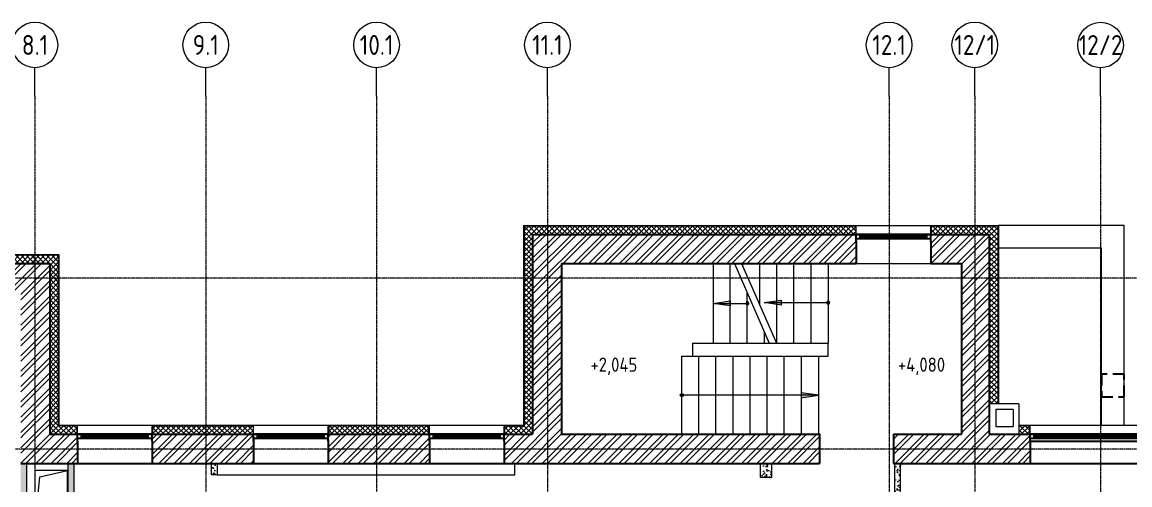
# Model space of a CAD drawing. Header units: millimetres. Extents: x -222892 to 671268, y 0 to 135099.
# Drawn here: x 72418 to 91871, y 126973 to 135099 of the extents above; entities that cross this region are included whole.
import ezdxf
from ezdxf import colors
from ezdxf.entities.mleader import LeaderData, LeaderLine
from ezdxf.enums import TextEntityAlignment as Align
from ezdxf.math import Vec2, Vec3

# ---------------------------------------------------------------- set-up
doc = ezdxf.new("R2010")
doc.units = ezdxf.units.MM
doc.linetypes.add('HIDDEN', pattern=[6, 4, -2])
doc.linetypes.add('осевая', pattern=[2, 1.25, -0.25, 0.25, -0.25])
for name, color, linetype in [('_TEXT', 7, 'Continuous'), ('АР_новое окно', 155, 'Continuous'), ('АР_Сущ Несущая стена', 216, 'Continuous'), ('перекр 0.3', 181, 'Continuous')]:
    doc.layers.add(name, color=color, linetype=linetype)
for name, color, linetype, lineweight in [('АР_Лестницы', 250, 'Continuous', 15), ('АР_Навесной фасад', 190, 'Continuous', 5), ('АР_Окна БЛОК', 250, 'Continuous', 5), ('АР_Перегородки газоблок', 165, 'Continuous', 5), ('АР_Перегородки газоблок_Штрих', 165, 'Continuous', 5), ('АР_Подоконники', 163, 'Continuous', 5), ('АР_Утеплитель', 154, 'Continuous', 5), ('АР_Штриховка кирпич', 250, 'Continuous', 5), ('КР_Оси', 7, 'Continuous', 5), ('М_проемы ОВ 4-5эт', 172, 'Continuous', 5)]:
    doc.layers.add(name, color=color, linetype=linetype, lineweight=lineweight)
doc.styles.add('ISOCPEUR', font='isocpeur.ttf', dxfattribs={"width": 0.85})

# ---------------------------------------------------------------- blocks, each defined once
blk = doc.blocks.new('*U4529')
h = blk.add_hatch(color=256)
h.dxf.hatch_style = 1
edge = h.paths.add_edge_path()
edge.add_arc((0, 0), 27.6, 359.64, 719.64)
h = blk.add_hatch(color=256)
h.dxf.hatch_style = 1
h.paths.add_polyline_path([(2098, -44), (2098, 44), (2398, 0)])
blk.add_line((2398, 0), (0, 0))
blk.add_lwpolyline([(2098, 44), (2098, -44), (2398, 0), (2098, 44)])
blk.add_circle((0, 0), 27.6)
blk = doc.blocks.new('*U4475')
at = {"layer": 'АР_новое окно', "lineweight": 20}
for p, q in [((0, 2420), (-70, 2420)), ((0, 0), (-70, 0))]:
    blk.add_line(p, q, dxfattribs=at)
at = {"layer": 'АР_новое окно'}
for p, q in [((-70, 2420), (-70, 0)), ((-70, 0), (-70, 2420)), ((0, 2350), (-70, 2350)), ((-35, 2350), (-35, 70)), ((0, 2420), (0, 0)), ((0, 70), (-70, 70))]:
    blk.add_line(p, q, dxfattribs=at)
blk = doc.blocks.new('*U4477')
at = {"layer": 'АР_новое окно', "lineweight": 20}
for p, q in [((0, 1310), (-70, 1310)), ((0, 0), (-70, 0))]:
    blk.add_line(p, q, dxfattribs=at)
at = {"layer": 'АР_новое окно'}
for p, q in [((-70, 1310), (-70, 0)), ((-70, 0), (-70, 1310)), ((0, 1240), (-70, 1240)), ((-35, 1240), (-35, 70)), ((0, 1310), (0, 0)), ((0, 70), (-70, 70))]:
    blk.add_line(p, q, dxfattribs=at)
blk = doc.blocks.new('*U4528')
h = blk.add_hatch(color=256)
h.dxf.hatch_style = 1
edge = h.paths.add_edge_path()
edge.add_arc((0, 0), 27.6, 359.64, 719.64)
h = blk.add_hatch(color=256)
h.dxf.hatch_style = 1
h.paths.add_polyline_path([(825, -44), (825, 44), (1125, 0)])
blk.add_line((1125, 0), (0, 0))
blk.add_lwpolyline([(825, 44), (825, -44), (1125, 0), (825, 44)])
blk.add_circle((0, 0), 27.6)
blk = doc.blocks.new('*U4537')
h = blk.add_hatch(color=256)
h.dxf.hatch_style = 1
edge = h.paths.add_edge_path()
edge.add_arc((0, 0), 27.6, 359.64, 719.64)
h = blk.add_hatch(color=256)
h.dxf.hatch_style = 1
h.paths.add_polyline_path([(300, -44), (300, 44), (600, 0)])
blk.add_line((600, 0), (0, 0))
blk.add_lwpolyline([(300, 44), (300, -44), (600, 0), (300, 44)])
blk.add_circle((0, 0), 27.6)
blk = doc.blocks.new('_DotSmall')
at = {"color": 0, "linetype": 'ByBlock', "const_width": 0.5}
blk.add_lwpolyline([(-0.0625, 0, 1), (0.0625, 0, 1)], format="xyb", close=True, dxfattribs=at)
blk = doc.blocks.new('*U5880')
at = {"color": 0, "linetype": 'ByBlock', "lineweight": -2, "ltscale": 10}
blk.add_line((0, 0), (-71487, 0), dxfattribs=at)
blk = doc.blocks.new('*U5881')
at = {"color": 0, "linetype": 'ByBlock', "lineweight": -2, "ltscale": 10}
blk.add_line((0, 0), (-71487, 0), dxfattribs=at)
blk = doc.blocks.new('*U5888')
at = {"color": 0, "linetype": 'Continuous', "lineweight": -2}
blk.add_line((0, 0), (0, 500), dxfattribs=at)
at = {"color": 0, "linetype": 'ByBlock', "lineweight": -2, "ltscale": 10}
blk.add_line((0, 0), (0, -53278), dxfattribs=at)
at = {"color": 0, "linetype": 'Continuous', "lineweight": -2}
blk.add_circle((0, 900), 400, dxfattribs=at)
at = {"color": 0, "linetype": 'Continuous', "lineweight": -2, "style": 'ISOCPEUR', "width": 0.85}
blk.add_text('8.1', height=350, dxfattribs=at).set_placement((0, 900), align=Align.MIDDLE_CENTER)
blk = doc.blocks.new('*U5889')
at = {"color": 0, "linetype": 'Continuous', "lineweight": -2}
blk.add_line((0, 0), (0, 500), dxfattribs=at)
at = {"color": 0, "linetype": 'ByBlock', "lineweight": -2, "ltscale": 10}
blk.add_line((0, 0), (0, -53278), dxfattribs=at)
at = {"color": 0, "linetype": 'Continuous', "lineweight": -2}
blk.add_circle((0, 900), 400, dxfattribs=at)
at = {"color": 0, "linetype": 'Continuous', "lineweight": -2, "style": 'ISOCPEUR', "width": 0.85}
blk.add_text('9.1', height=350, dxfattribs=at).set_placement((0, 900), align=Align.MIDDLE_CENTER)
blk = doc.blocks.new('*U5890')
at = {"color": 0, "linetype": 'Continuous', "lineweight": -2}
blk.add_line((0, 0), (0, 500), dxfattribs=at)
at = {"color": 0, "linetype": 'ByBlock', "lineweight": -2, "ltscale": 10}
blk.add_line((0, 0), (0, -53278), dxfattribs=at)
at = {"color": 0, "linetype": 'Continuous', "lineweight": -2}
blk.add_circle((0, 900), 400, dxfattribs=at)
at = {"color": 0, "linetype": 'Continuous', "lineweight": -2, "style": 'ISOCPEUR', "width": 0.85}
blk.add_text('10.1', height=350, dxfattribs=at).set_placement((0, 900), align=Align.MIDDLE_CENTER)
blk = doc.blocks.new('*U5891')
at = {"color": 0, "linetype": 'Continuous', "lineweight": -2}
blk.add_line((0, 0), (0, 500), dxfattribs=at)
at = {"color": 0, "linetype": 'ByBlock', "lineweight": -2, "ltscale": 10}
blk.add_line((0, 0), (0, -53278), dxfattribs=at)
at = {"color": 0, "linetype": 'Continuous', "lineweight": -2}
blk.add_circle((0, 900), 400, dxfattribs=at)
at = {"color": 0, "linetype": 'Continuous', "lineweight": -2, "style": 'ISOCPEUR', "width": 0.85}
blk.add_text('11.1', height=350, dxfattribs=at).set_placement((0, 900), align=Align.MIDDLE_CENTER)
blk = doc.blocks.new('*U5892')
at = {"color": 0, "linetype": 'Continuous', "lineweight": -2}
blk.add_line((0, 0), (0, 500), dxfattribs=at)
at = {"color": 0, "linetype": 'ByBlock', "lineweight": -2, "ltscale": 10}
blk.add_line((0, 0), (0, -28823), dxfattribs=at)
at = {"color": 0, "linetype": 'Continuous', "lineweight": -2}
blk.add_circle((0, 900), 400, dxfattribs=at)
at = {"color": 0, "linetype": 'Continuous', "lineweight": -2, "style": 'ISOCPEUR', "width": 0.85}
blk.add_text('12.1', height=350, dxfattribs=at).set_placement((0, 900), align=Align.MIDDLE_CENTER)
blk = doc.blocks.new('*U5893')
at = {"color": 0, "linetype": 'Continuous', "lineweight": -2}
blk.add_line((0, 0), (0, 500), dxfattribs=at)
at = {"color": 0, "linetype": 'ByBlock', "lineweight": -2, "ltscale": 10}
blk.add_line((0, 0), (0, -28823), dxfattribs=at)
at = {"color": 0, "linetype": 'Continuous', "lineweight": -2}
blk.add_circle((0, 900), 400, dxfattribs=at)
at = {"color": 0, "linetype": 'Continuous', "lineweight": -2, "style": 'ISOCPEUR', "width": 0.85}
blk.add_text('12/1', height=350, dxfattribs=at).set_placement((0, 900), align=Align.MIDDLE_CENTER)
blk = doc.blocks.new('*U5894')
at = {"color": 0, "linetype": 'Continuous', "lineweight": -2}
blk.add_line((0, 0), (0, 500), dxfattribs=at)
at = {"color": 0, "linetype": 'ByBlock', "lineweight": -2, "ltscale": 10}
blk.add_line((0, 0), (0, -28821.751551), dxfattribs=at)
at = {"color": 0, "linetype": 'Continuous', "lineweight": -2}
blk.add_circle((0, 900), 400, dxfattribs=at)
at = {"color": 0, "linetype": 'Continuous', "lineweight": -2, "style": 'ISOCPEUR', "width": 0.85}
blk.add_text('12/2', height=350, dxfattribs=at).set_placement((0, 900), align=Align.MIDDLE_CENTER)
blk = doc.blocks.new('A$C4c190d01')
at = {"layer": 'КР_Оси', "linetype": 'осевая'}
for name, p in [('*U5888', (14569.9, 78593.6)), ('*U5889', (17569.9, 78593.6)), ('*U5890', (20569.9, 78593.6)), ('*U5891', (23569.9, 78593.6)), ('*U5892', (29569.9, 78593.6)), ('*U5893', (31074.9, 78593.6)), ('*U5894', (33284.9, 78592.1)), ('*U5881', (61698.3, 75395)), ('*U5880', (61698.3, 72395))]:
    blk.add_blockref(name, p, dxfattribs=at)

msp = doc.modelspace()

# ---------------------------------------------------------------- hatches: boundary and pattern name
at = {"layer": 'АР_Перегородки газоблок_Штрих', "ltscale": 100}
h = msp.add_hatch(dxfattribs=at)
h.set_pattern_fill('AR-CONC', color=256)
h.paths.add_polyline_path([(73327.4, 127350.7), (73227.4, 127350.7), (73227.4, 125985.7), (72512.4, 125985.7), (72492.4, 127350.7), (72392.4, 127350.7), (72392.4, 118500.7), (70842.4, 118500.7), (70842.4, 118400.7), (75442.4, 118400.9), (75442.4, 118500.9), (72492.4, 118500.7), (72492.4, 121328.5), (73992.4, 121328.5), (73992.4, 121328.5), (77692.4, 121328.5), (77692.4, 121328.5), (81842.4, 121328.5), (81842.4, 121428.2), (79791.2, 121428.3), (79791.2, 122020.4), (79791.2, 122020.3), (79791.2, 121428.4), (77812.4, 121428.6), (77812.4, 122020.3), (77712.4, 122020.3), (77712.4, 121428.5), (77712.4, 121428.5), (77712.4, 122020.3), (76687.4, 122020.3), (77712.4, 122019.6), (77712.4, 121428.5), (76687.4, 121428.5), (75442.4, 121428.5), (75442.4, 122020.3), (75442.4, 121428.5), (73894.8, 121429.9), (73892.4, 122020.3), (73892.4, 122020.3), (73892.4, 121429.4), (73992.4, 121428.5), (73992.4, 122020.3), (73892.4, 122020.3), (73892.4, 121428.5), (73892.4, 122020.3), (73892.4, 122020.3), (73892.4, 121428.5), (72492.4, 121428.5), (72492.4, 122020.3), (81842.4, 122020), (81842.3, 121448.2), (81842.4, 121448.2), (81842.4, 122120.4), (81120, 122120.2), (77812.4, 122120.5), (77812.4, 123340.3), (77712.4, 123340.3), (77712.4, 122120.3), (72492.4, 122120.3), (72492.4, 124400.7), (75442.4, 124400.7), (75442.4, 124500.7), (72492.4, 124500.7), (72512.4, 125985.7), (73227.4, 125985.7), (73227.4, 124500.7), (73327.4, 124500.7)])
h = msp.add_hatch(dxfattribs=at)
h.set_pattern_fill('AR-CONC', color=256)
h.paths.add_polyline_path([(75842.4, 127350.7), (75742.4, 127350.7), (75742.4, 127150.7), (75842.4, 127150.7)])
h = msp.add_hatch(dxfattribs=at)
h.set_pattern_fill('AR-CONC', color=256)
h.paths.add_polyline_path([(85582.2, 127350.7), (85382.4, 127350.7), (85582.2, 127350.7), (85582.4, 127100.7), (85582.2, 127350.7), (85382.4, 127350.7), (85382.4, 127100.7), (85582.4, 127100.7)])
h = msp.add_hatch(dxfattribs=at)
h.set_pattern_fill('AR-CONC', color=256)
h.paths.add_polyline_path([(87842.2, 127350.7), (87722.2, 127350.7), (87722.2, 127350.7), (87842.2, 127350.7), (87842.2, 125498.9), (87842.2, 127350.7), (87742.3, 127350.7), (87742.5, 124800.7), (87842.4, 124800.7)])
at = {"layer": 'АР_Утеплитель', "ltscale": 100}
h = msp.add_hatch(dxfattribs=at)
h.set_pattern_fill('ANSI37', color=256, scale=20)
h.paths.add_polyline_path([(87057.4, 131370.7), (81382.4, 131370.7), (81382.4, 127860.7), (80892.4, 127860.7), (80892.4, 128010.7), (81232.4, 128010.7), (81232.4, 131520.7), (87057.4, 131520.7)])
h = msp.add_hatch(dxfattribs=at)
h.set_pattern_fill('ANSI37', color=256, scale=20)
h.paths.add_polyline_path([(89402.4, 128397.1), (89402.4, 131370.7), (88387.4, 131370.7), (88387.4, 131520.7), (89552.4, 131520.7), (89552.4, 128397.1)])
h = msp.add_hatch(dxfattribs=at)
h.set_pattern_fill('ANSI37', color=256, scale=20)
h.paths.add_polyline_path([(73382.4, 127860.7), (72902.4, 127860.7), (72902.4, 130860.7), (71897.4, 130860.7), (71897.4, 131010.7), (73052.4, 131010.7), (73052.4, 128010.7), (73382.4, 128010.7)])
h = msp.add_hatch(dxfattribs=at)
h.set_pattern_fill('ANSI37', color=256, scale=20)
h.paths.add_polyline_path([(76472.4, 127860.7), (74712.4, 127860.7), (74712.4, 128010.7), (76472.4, 128010.7)])
h = msp.add_hatch(dxfattribs=at)
h.set_pattern_fill('ANSI37', color=256, scale=20)
h.paths.add_polyline_path([(79562.4, 127860.7), (77802.4, 127860.7), (77802.4, 128010.7), (79562.4, 128010.7)])
h = msp.add_hatch(dxfattribs=at)
h.set_pattern_fill('ANSI37', color=256, scale=20)
h.paths.add_polyline_path([(90112.4, 128010.7), (89919.7, 128010.7), (89919.7, 127860.7), (90112.4, 127860.7)])
at = {"layer": 'АР_Штриховка кирпич', "ltscale": 100}
h = msp.add_hatch(dxfattribs=at)
h.set_pattern_fill('ANSI32', color=256, scale=20)
h.paths.add_polyline_path([(87067.4, 131370.7), (81382.4, 131370.7), (81382.4, 127860.7), (80882.4, 127860.7), (80882.4, 127350.7), (86422.4, 127350.7), (86422.4, 127860.7), (81892.4, 127860.7), (81892.4, 130860.7), (87067.4, 130860.7)])
h = msp.add_hatch(dxfattribs=at)
h.set_pattern_fill('ANSI32', color=256, scale=20)
h.paths.add_polyline_path([(90999.3, 128908.6), (90962.3, 128908.6)])
h.paths.add_polyline_path([(90122.4, 127350.7), (90122.4, 127741.8), (90122.4, 127860.7), (89402.4, 127860.7), (89402.4, 131370.7), (88377.4, 131370.7), (88377.4, 130860.7), (88912.4, 130860.7), (88912.4, 127860.7), (87722.4, 127860.7), (87722.4, 127350.7)])
h.paths.add_polyline_path([(92542.4, 127741.8), (92542.4, 127350.7), (94742.4, 127350.7), (94742.4, 127860.7), (92542.4, 127860.7)])
h = msp.add_hatch(dxfattribs=at)
h.set_pattern_fill('ANSI32', color=256, scale=20)
h.paths.add_polyline_path([(72902.4, 130860.7), (72902.4, 130339.6), (72902.4, 127860.7), (72392.4, 127860.7), (72392.4, 130350.7), (71887.4, 130350.7), (71887.4, 130860.7)])
h = msp.add_hatch(dxfattribs=at)
h.set_pattern_fill('ANSI32', color=256, scale=20)
h.paths.add_polyline_path([(73392.4, 127860.7), (72902.4, 127860.7), (72392.4, 127860.7), (72392.4, 127350.7), (73392.4, 127350.7)])
h = msp.add_hatch(dxfattribs=at)
h.set_pattern_fill('ANSI32', color=256, scale=20)
h.paths.add_polyline_path([(76482.4, 127860.7), (74702.4, 127860.7), (74702.4, 127350.7), (76482.4, 127350.7)])
h = msp.add_hatch(dxfattribs=at)
h.set_pattern_fill('ANSI32', color=256, scale=20)
h.paths.add_polyline_path([(79572.4, 127860.7), (77792.4, 127860.7), (77792.4, 127350.7), (79572.4, 127350.7)])

# ---------------------------------------------------------------- linework, layer by layer
at = {"layer": 'АР_Лестницы', "ltscale": 100}
for p, q in [((84552.4, 130860.7), (84552.4, 129460.7)), ((84925.7, 130860.7), (85536.6, 129460.7)), ((85050.2, 130860.7), (85664, 129460.7)), ((85072.4, 130810), (85072.4, 130860.7)), ((85372.4, 130125.8), (85372.4, 130860.7)), ((85672.4, 129460.7), (85672.4, 130860.7)), ((85972.4, 129460.7), (85972.4, 130860.7)), ((86272.4, 129460.7), (86272.4, 130860.7)), ((86572.4, 130860.7), (86572.4, 129460.7)), ((86572.4, 129235.7), (86572.4, 129460.7)), ((84002.4, 129235.7), (86572.4, 129235.7)), ((84002.4, 127860.7), (84002.4, 129235.7)), ((84302.4, 127860.7), (84302.4, 129235.7)), ((84602.4, 127860.7), (84602.4, 129235.7)), ((84902.4, 127860.7), (84902.4, 129235.7)), ((85202.4, 127860.7), (85202.4, 129235.7)), ((85502.4, 127860.7), (85502.4, 129235.7)), ((85802.4, 127860.7), (85802.4, 129235.7)), ((86102.4, 127860.7), (86102.4, 129235.7)), ((86402.4, 129235.7), (86402.4, 127860.7)), ((86432.4, 127860.7), (83732.4, 127860.7))]:
    msp.add_line(p, q, dxfattribs=at)
at = {"layer": 'АР_Лестницы', "ltscale": 500}
for p, q in [((84852.4, 129460.7), (84852.4, 130860.7)), ((85152.4, 129460.7), (85152.4, 130341.2)), ((85452.4, 129460.7), (85452.4, 129653.7)), ((84192.4, 129460.7), (84192.4, 129235.7)), ((86572.4, 129235.7), (86572.4, 129460.7))]:
    msp.add_line(p, q, dxfattribs=at)
at = {"layer": 'АР_Лестницы', "ltscale": 100}
msp.add_lwpolyline([(86652.4, 130860.7), (84552.4, 130860.7), (84552.4, 129460.7), (86572.4, 129460.7)], dxfattribs=at)
at = {"layer": 'АР_Навесной фасад', "ltscale": 100}
for p, q in [((81222.4, 131530.7), (81222.4, 128020.7)), ((81232.4, 131520.7), (81232.4, 128010.7)), ((89552.4, 131520.7), (89552.4, 128397.1)), ((89562.4, 131530.7), (89562.4, 128397.1)), ((63222.4, 131020.7), (73062.4, 131020.7)), ((73052.4, 131010.7), (73052.4, 128010.7)), ((73062.4, 131020.7), (73062.4, 128020.7)), ((73062.4, 128020.7), (81222.4, 128020.7)), ((89919.7, 128020.7), (90122.4, 128020.7))]:
    msp.add_line(p, q, dxfattribs=at)
for points in [[(81222.4, 131530.7), (89562.4, 131530.7)], [(81232.4, 131520.7), (87057.4, 131520.7), (87057.4, 131370.7)], [(87067.4, 131370.7), (87067.4, 131530.7)], [(88377.4, 131370.7), (88377.4, 131530.7)], [(88387.4, 131370.7), (88387.4, 131520.7), (89552.4, 131520.7)], [(89919.7, 128020.7), (91771.1, 128020.7), (91771.1, 131530.7), (89561.7, 131530.7), (89561.2, 128397.1)], [(89919.7, 128020.7), (91371.1, 128020.7), (91371.1, 131130.7), (89561.4, 131130.7), (89561, 128397.1)], [(71897.4, 130860.7), (71897.4, 131010.7), (73052.4, 131010.7)], [(73382.4, 127860.7), (73382.4, 128010.7), (73052.4, 128010.7)], [(73392.4, 127860.7), (73392.4, 128020.7)], [(74702.4, 127860.7), (74702.4, 128020.7)], [(74712.4, 127860.7), (74712.4, 128010.7), (76472.4, 128010.7), (76472.4, 127860.7)], [(76482.4, 127860.7), (76482.4, 128020.7)], [(77792.4, 127860.7), (77792.4, 128020.7)], [(79562.4, 127860.7), (79562.4, 128010.7), (77802.4, 128010.7), (77802.4, 127860.7)], [(79572.4, 127860.7), (79572.4, 128020.7)], [(80882.4, 127860.7), (80882.4, 128020.7)], [(80892.4, 127860.7), (80892.4, 128010.7), (81232.4, 128010.7)], [(90112.4, 127860.7), (90112.4, 128010.7), (89919.7, 128010.7)], [(90122.4, 127860.7), (90122.4, 128020.7)], [(90122.4, 128020.7), (92542.4, 128020.7)]]:
    msp.add_lwpolyline(points, dxfattribs=at)
at = {"layer": 'АР_новое окно'}
for p, q in [((73392.4, 127350.7), (74702.4, 127350.7)), ((76482.4, 127350.7), (77792.4, 127350.7)), ((79572.4, 127350.7), (80882.4, 127350.7)), ((90122.4, 127350.7), (92542.4, 127350.7))]:
    msp.add_line(p, q, dxfattribs=at)
at = {"layer": 'АР_Окна БЛОК', "ltscale": 100}
msp.add_line((87067.4, 130860.7), (88377.4, 130860.7), dxfattribs=at)
at = {"layer": 'АР_Перегородки газоблок', "ltscale": 100}
for p, q in [((89919.7, 128397.1), (89402.4, 128397.1)), ((89919.7, 128397.1), (89919.7, 127860.7)), ((89819.7, 128297.1), (89519.7, 128297.1)), ((89519.7, 128297.1), (89519.7, 127997.1)), ((89819.7, 128297.1), (89819.7, 127997.1)), ((89519.7, 127997.1), (89819.7, 127997.1)), ((72492.4, 127350.7), (72492.4, 124500.7)), ((85382.4, 127100.7), (85382.4, 127350.7))]:
    msp.add_line(p, q, dxfattribs=at)
for points in [[(73227.4, 124500.7), (73227.4, 127350.7)], [(73327.4, 127350.7), (73327.4, 124500.7)], [(75742.4, 127150.7), (75742.4, 127350.7)], [(75842.4, 127350.7), (75842.4, 127150.7)], [(85582.4, 127100.7), (85582.4, 127350.7)], [(87742.4, 124800.7), (87742.4, 127350.7)], [(87842.4, 124800.7), (87842.4, 127350.7)], [(75842.4, 127150.7), (75742.4, 127150.7)], [(85582.4, 127100.7), (85382.4, 127100.7)]]:
    msp.add_lwpolyline(points, dxfattribs=at)
at = {"layer": 'АР_Подоконники', "ltscale": 100}
for p, q in [((81071.5, 127150.7), (81071.5, 127350.7)), ((75842.4, 127150.7), (81071.5, 127150.7))]:
    msp.add_line(p, q, dxfattribs=at)
at = {"layer": 'АР_Сущ Несущая стена', "ltscale": 100}
for p, q in [((81382.4, 131370.7), (87067.4, 131370.7)), ((81382.4, 131370.7), (81382.4, 127860.7)), ((87067.4, 131251.8), (87067.4, 131370.7)), ((88377.4, 131251.8), (88377.4, 131370.7)), ((89402.4, 131370.7), (89402.4, 127860.7)), ((87067.4, 131251.8), (87067.4, 130860.7)), ((88377.4, 131251.8), (88377.4, 130860.7)), ((71887.4, 130860.7), (72902.4, 130860.7)), ((72902.4, 130860.7), (72902.4, 127860.7)), ((81892.4, 130860.7), (87067.4, 130860.7)), ((81892.4, 130860.7), (81892.4, 127860.7)), ((88377.4, 130860.7), (88912.4, 130860.7)), ((88912.4, 130860.7), (88912.4, 127860.7)), ((72902.4, 127860.7), (73392.4, 127860.7)), ((73392.4, 127741.8), (73392.4, 127860.7)), ((74702.4, 127860.7), (76482.4, 127860.7)), ((74702.4, 127741.8), (74702.4, 127860.7)), ((76482.4, 127741.8), (76482.4, 127860.7)), ((77792.4, 127860.7), (79572.4, 127860.7)), ((77792.4, 127741.8), (77792.4, 127860.7)), ((79572.4, 127741.8), (79572.4, 127860.7)), ((80882.4, 127860.7), (81382.4, 127860.7)), ((80882.4, 127741.8), (80882.4, 127860.7)), ((81892.4, 127860.7), (86422.4, 127860.7)), ((86422.4, 127860.7), (86422.4, 127350.7)), ((87722.4, 127860.7), (88912.4, 127860.7)), ((87722.4, 127860.7), (87722.4, 127350.7)), ((89402.4, 127860.7), (90122.4, 127860.7)), ((90122.4, 127741.8), (90122.4, 127860.7)), ((73392.4, 127741.8), (73392.4, 127350.7)), ((74702.4, 127741.8), (74702.4, 127350.7)), ((76482.4, 127790.7), (76482.4, 127350.7)), ((77792.4, 127767.3), (77792.4, 127350.7)), ((79572.4, 127790.7), (79572.4, 127350.7)), ((80882.4, 127741.8), (80882.4, 127350.7)), ((90122.4, 127741.8), (90122.4, 127350.7)), ((90122.4, 127741.8), (92542.4, 127741.8)), ((72392.4, 127350.7), (73392.4, 127350.7)), ((74702.4, 127350.7), (76482.4, 127350.7)), ((77792.4, 127350.7), (79572.4, 127350.7)), ((80882.4, 127350.7), (86422.4, 127350.7)), ((87722.4, 127350.7), (90122.4, 127350.7))]:
    msp.add_line(p, q, dxfattribs=at)
msp.add_lwpolyline([(88377.4, 131370.7), (89402.4, 131370.7)], dxfattribs=at)
at = {"layer": 'М_проемы ОВ 4-5эт'}
msp.add_lwpolyline([(73212.4, 127225), (72637.9, 127225), (72637.9, 126218.2), (73212.4, 126218.2)], close=True, dxfattribs=at)
msp.add_lwpolyline([(72637.9, 126218.2), (72727, 127116), (73212.4, 127225)], dxfattribs=at)
at = {"layer": 'перекр 0.3', "linetype": 'HIDDEN', "ltscale": 50}
msp.add_lwpolyline([(91371.1, 128521.1), (91771.1, 128521.1), (91771.1, 128919), (91371.1, 128919)], close=True, dxfattribs=at)
msp.add_lwpolyline([(91371.1, 128521.1), (91771.1, 128521.1), (91771.1, 128919), (91371.1, 128919)], close=True, dxfattribs=at)

# ---------------------------------------------------------------- block references
at = {"layer": 'АР_Лестницы', "ltscale": 100, "xscale": -1}
for name, p in [('*U4537', (85152.4, 130160.7)), ('*U4528', (86572.4, 130173.2))]:
    msp.add_blockref(name, p, dxfattribs=at)
at = {"layer": 'АР_Лестницы', "ltscale": 100}
msp.add_blockref('*U4529', (84002.4, 128548.2), dxfattribs=at)
at = {"layer": 'АР_новое окно', "xscale": -1, "rotation": 90}
for name, p in [('*U4477', (88377.4, 131300.7)), ('*U4477', (74702.4, 127790.7)), ('*U4477', (77792.4, 127790.7)), ('*U4477', (80882.4, 127790.7)), ('*U4475', (92542.4, 127790.7))]:
    msp.add_blockref(name, p, dxfattribs=at)

# ---------------------------------------------------------------- leaders
at = {"layer": '_TEXT'}
ml = msp.add_multileader_mtext('Standard', dxfattribs=at)
ml.set_content('+8,260', color=256, style='ISOCPEUR')
ml.set_leader_properties(color=256, linetype='Continuous', lineweight=-1)
ml.set_arrow_properties(name='DOTSMALL')
ml.build(insert=Vec2(0, 0))
ml.multileader.update_dxf_attribs({"has_dogleg": 0, "has_text_frame": 1, "text_left_attachment_type": 4, "text_right_attachment_type": 4, "dogleg_length": 0, "arrow_head_size": 180})
ctx = ml.context
ctx.base_point, ctx.char_height, ctx.arrow_head_size, ctx.landing_gap_size, ctx.plane_origin = Vec3(217551.6, 129062.4), 250, 180, 50, Vec3(226918.3, 128243.6)
ctx.left_attachment, ctx.right_attachment, ctx.text_align_type = 4, 4, 1
notes = []
notes.append((ctx, [(0, (0, 0, 0), (0, 0), (1, 0), 1, [])]))
ctx.mtext.insert, ctx.mtext.width, ctx.mtext.alignment, ctx.mtext.line_spacing_style, ctx.mtext.flow_direction = Vec3(217989.4, 129395.7), 852.697, 2, 2, 5
ml = msp.add_multileader_mtext('Standard', dxfattribs=at)
ml.set_content('+4,080', color=256, style='ISOCPEUR')
ml.set_leader_properties(color=256, linetype='Continuous', lineweight=-1)
ml.set_arrow_properties(name='DOTSMALL')
ml.build(insert=Vec2(0, 0))
ml.multileader.update_dxf_attribs({"has_dogleg": 0, "has_text_frame": 1, "text_left_attachment_type": 4, "text_right_attachment_type": 4, "dogleg_length": 0, "arrow_head_size": 180})
ctx = ml.context
ctx.base_point, ctx.char_height, ctx.arrow_head_size, ctx.landing_gap_size, ctx.plane_origin = Vec3(87764.2, 128875.9), 250, 180, 50, Vec3(86462.7, 127317.1)
ctx.left_attachment, ctx.right_attachment, ctx.text_align_type = 4, 4, 1
notes.append((ctx, [(0, (0, 0, 0), (0, 0), (1, 0), 1, [])]))
ctx.mtext.insert, ctx.mtext.width, ctx.mtext.alignment, ctx.mtext.line_spacing_style, ctx.mtext.flow_direction = Vec3(88212.6, 129209.2), 852.697, 2, 2, 5
ml = msp.add_multileader_mtext('Standard', dxfattribs=at)
ml.set_content('+2,045', color=256, style='ISOCPEUR')
ml.set_leader_properties(color=256, linetype='Continuous', lineweight=-1)
ml.set_arrow_properties(name='DOTSMALL')
ml.build(insert=Vec2(0, 0))
ml.multileader.update_dxf_attribs({"has_dogleg": 0, "has_text_frame": 1, "text_left_attachment_type": 4, "text_right_attachment_type": 4, "dogleg_length": 0, "arrow_head_size": 180})
ctx = ml.context
ctx.base_point, ctx.char_height, ctx.arrow_head_size, ctx.landing_gap_size, ctx.plane_origin = Vec3(82361.8, 128875.9), 250, 180, 50, Vec3(81060.3, 127317.1)
ctx.left_attachment, ctx.right_attachment, ctx.text_align_type = 4, 4, 1
notes.append((ctx, [(0, (0, 0, 0), (0, 0), (1, 0), 1, [])]))
ctx.mtext.insert, ctx.mtext.width, ctx.mtext.alignment, ctx.mtext.line_spacing_style, ctx.mtext.flow_direction = Vec3(82810.2, 129209.2), 852.697, 2, 2, 5
ml = msp.add_multileader_mtext('Standard', dxfattribs=at)
ml.set_content('+6,175', color=256, style='ISOCPEUR')
ml.set_leader_properties(color=256, linetype='Continuous', lineweight=-1)
ml.set_arrow_properties(name='DOTSMALL')
ml.build(insert=Vec2(0, 0))
ml.multileader.update_dxf_attribs({"has_dogleg": 0, "has_text_frame": 1, "text_left_attachment_type": 4, "text_right_attachment_type": 4, "dogleg_length": 0, "arrow_head_size": 180})
ctx = ml.context
ctx.base_point, ctx.char_height, ctx.arrow_head_size, ctx.landing_gap_size, ctx.plane_origin = Vec3(222793, 128796.4), 250, 180, 50, Vec3(232159.7, 127977.7)
ctx.left_attachment, ctx.right_attachment, ctx.text_align_type = 4, 4, 1
notes.append((ctx, [(0, (0, 0, 0), (0, 0), (1, 0), 1, [])]))
ctx.mtext.insert, ctx.mtext.width, ctx.mtext.alignment, ctx.mtext.line_spacing_style, ctx.mtext.flow_direction = Vec3(223209.6, 129129.8), 852.697, 2, 2, 5
for ctx, leaders in notes:
    for number, flags, end, landing, length, lines in leaders:
        leader = LeaderData()
        leader.index, (leader.has_last_leader_line, leader.has_dogleg_vector, leader.attachment_direction) = number, flags
        leader.last_leader_point, leader.dogleg_vector, leader.dogleg_length = Vec3(end), Vec3(landing), length
        for number, points, colour, breaks in lines:
            line = LeaderLine()
            line.index, line.vertices, line.color, line.breaks = number, Vec3.list(points), colors.encode_raw_color(colour), breaks
            leader.lines.append(line)
        ctx.leaders.append(leader)

# ---------------------------------------------------------------- next in the draw order: block references
at = {"layer": 'КР_Оси'}
msp.add_blockref('A$C4c190d01', (58072.5, 55205.7), dxfattribs=at)

# ---------------------------------------------------------------- next in the draw order: linework, layer by layer
at = {"layer": 'АР_Лестницы', "ltscale": 500}
msp.add_lwpolyline([(84192.4, 129460.7), (84552.4, 129460.7)], dxfattribs=at)

doc.saveas('drawing.dxf')
